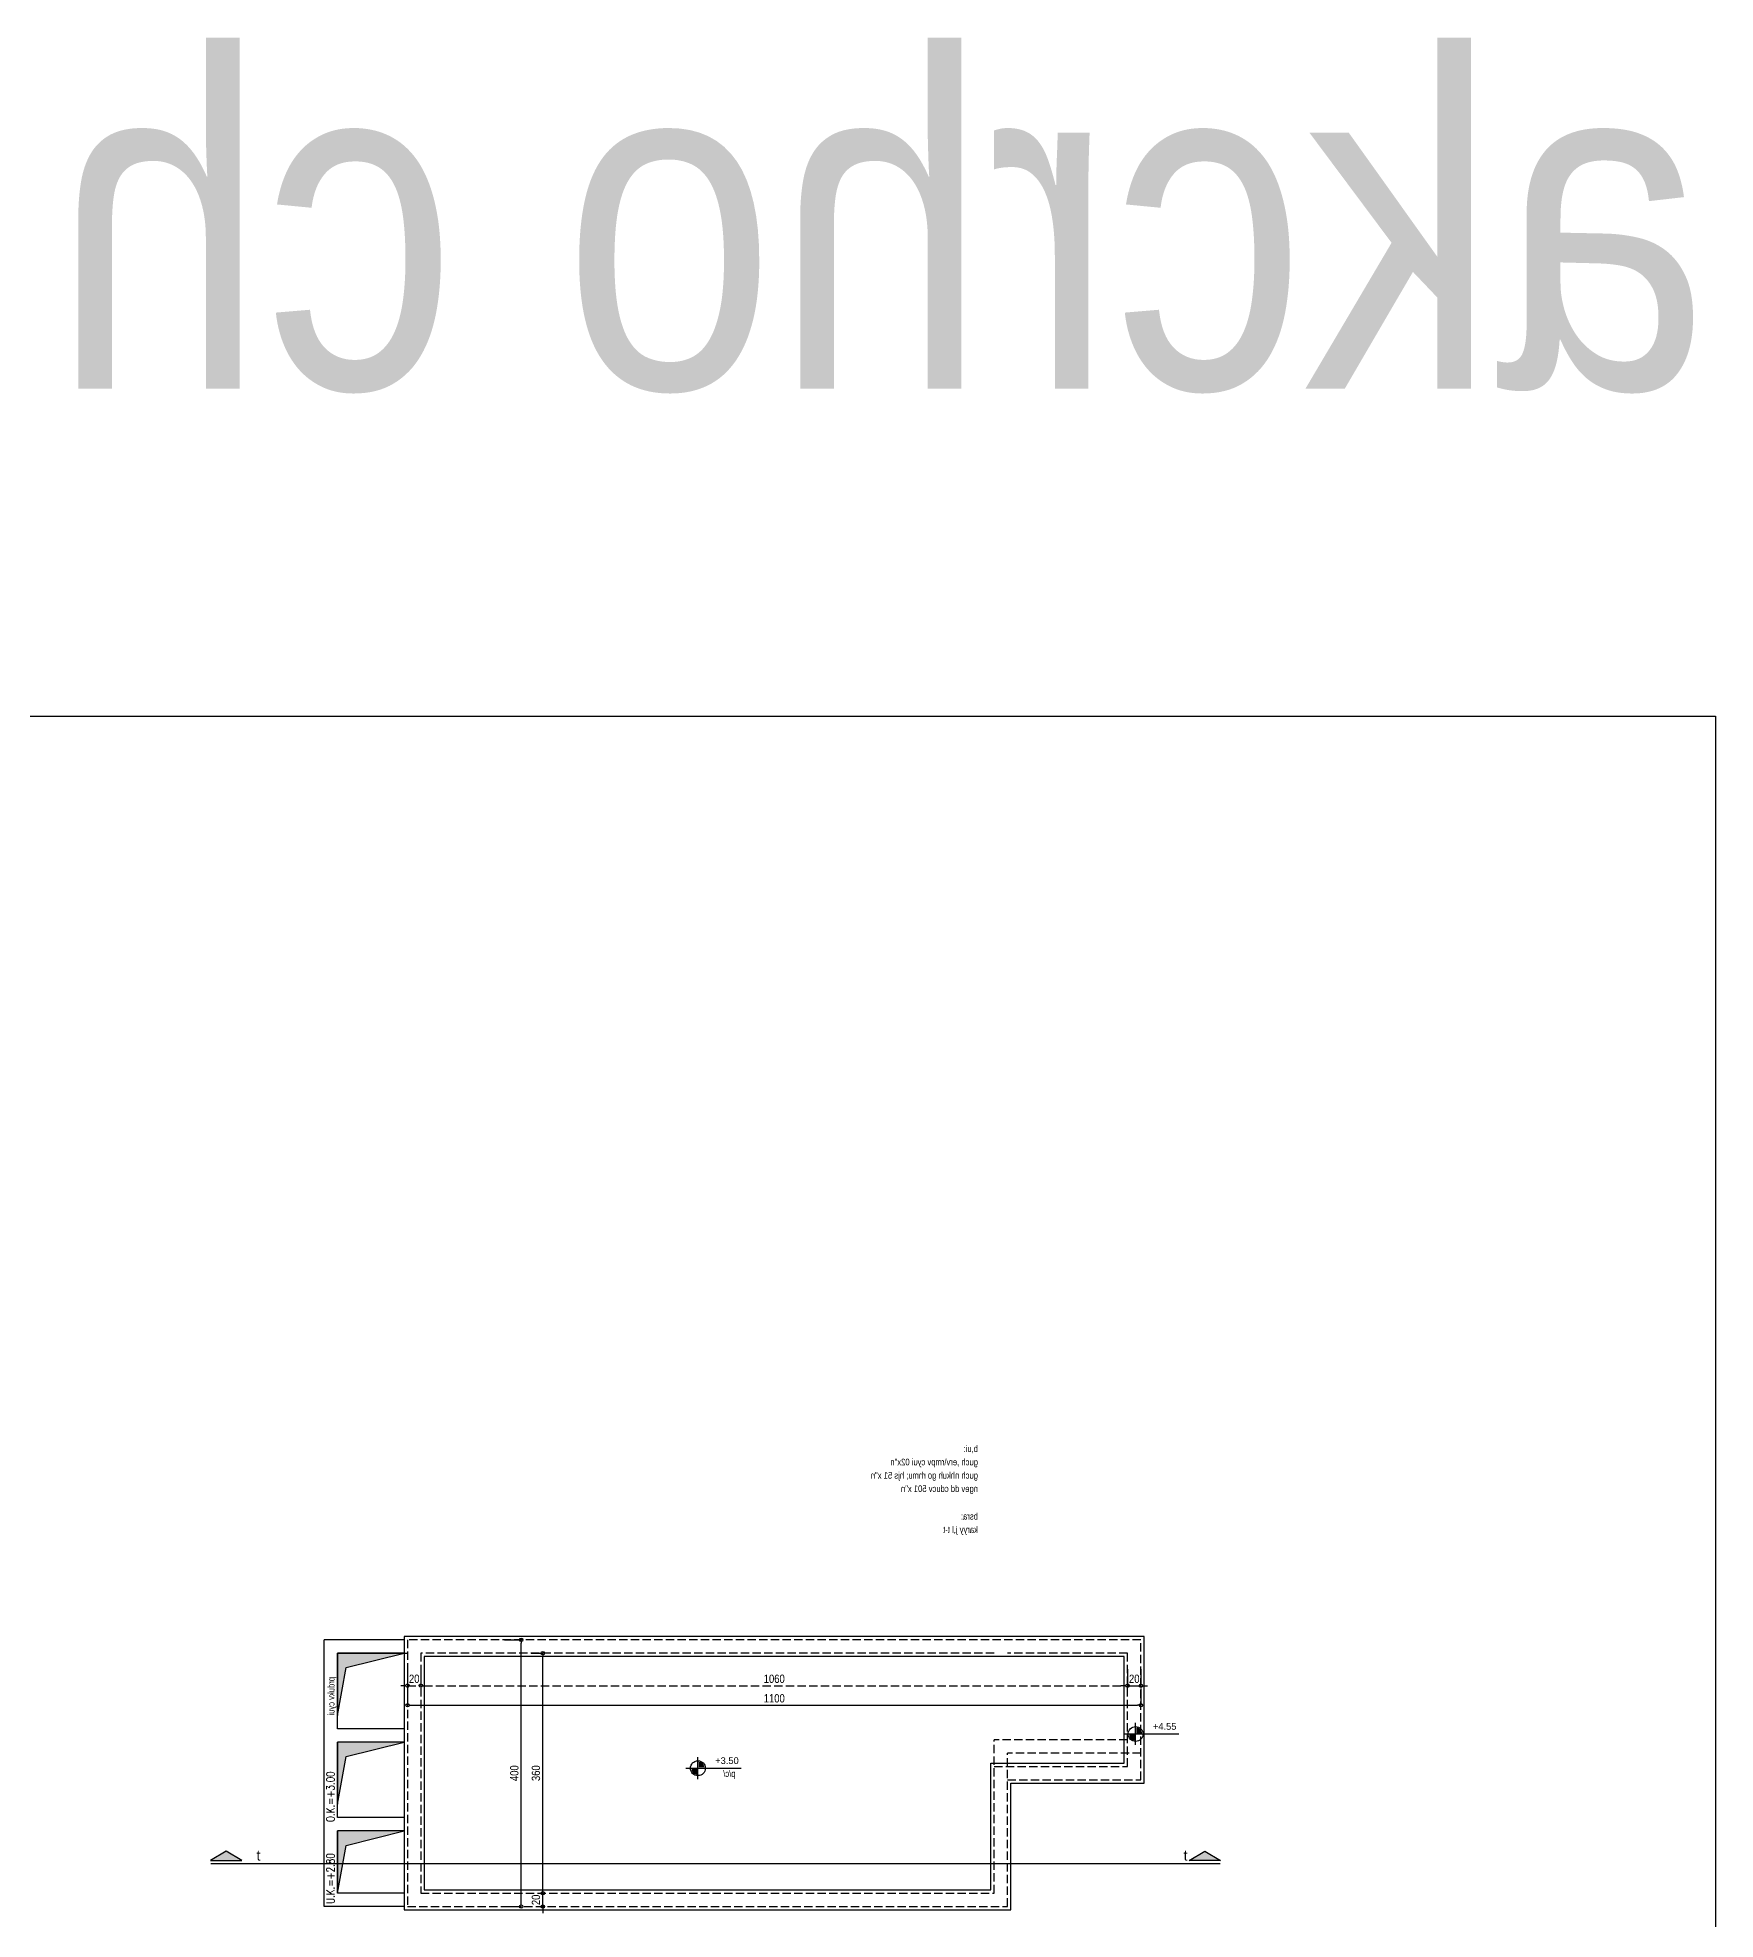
# Model space of a CAD drawing. Header units: millimetres. Extents: x 16987892 to 17014545, y 63475219 to 63484768.
# Drawn here: x 16999499 to 17002015, y 63481946 to 63484768 of the extents above; entities that cross this region are included whole.
import ezdxf

# ---------------------------------------------------------------- set-up
doc = ezdxf.new("R2010")
doc.units = ezdxf.units.MM
doc.header["$LTSCALE"] = 0.01
doc.linetypes.add('HIDDEN', pattern=[3.5, 2.5, -1])
for name, color, linetype in [('DIM 50', 5, 'Continuous'), ('DOOR', 4, 'Continuous'), ('Gray', 252, 'Continuous'), ('HID-2', 1, 'HIDDEN'), ('Symbols', 1, 'Continuous'), ('Text50', 2, 'Continuous'), ('wall', 2, 'Continuous')]:
    doc.layers.add(name, color=color, linetype=linetype)
doc.styles.add('DIM', font='oron_.shx', dxfattribs={"width": 0.85})
doc.styles.add('MIRYL', font='techno_m')
doc.styles.add('mvt-mirym', font='mvt-mirym.shx')
doc.styles.add('ROMANC', font='romanc.shx', dxfattribs={"width": 0.8, "height": 12})
doc.styles.get("Standard").update_dxf_attribs({"font": 'arial.ttf'})
doc.dimstyles.new('RIKI 1_50', dxfattribs={"dimscale": 5, "dimtxt": 2.5, "dimasz": 1, "dimexe": 0.1, "dimexo": 3, "dimgap": 0.8, "dimtad": 1, "dimdec": 1, "dimrnd": 1, "dimdsep": 46, "dimtxsty": 'DIM', "dimblk": 'DOTBLANK', "dimcen": 0.15, "dimdle": 0.1, "dimclrt": 7, "dimadec": 0, "dimazin": 0, "dimtfac": 1, "dimtdec": 1, "dimtix": 1, "dimtmove": 2, "dimatfit": 3, "dimfxl": 5, "dimfxlon": 1, "dimtolj": 1, "dimarcsym": 0})

# ---------------------------------------------------------------- blocks, each defined once
blk = doc.blocks.new('level')
for p, q in [((-36.4, 0), (129.8, 0)), ((0, -33.1), (0, 33.1))]:
    blk.add_line(p, q)
at = {"const_width": 16.9}
for points in [[(-10.7, -2.3, 0.414214), (-2.3, -10.7, -0.579856)], [(2.3, 10.7, -0.414214), (10.7, 2.3, 0.579856)]]:
    blk.add_lwpolyline(points, format="xyb", dxfattribs=at)
blk.add_circle((0, 0), 22.3)
blk.add_attdef('LEVEL', (51.9, 12.6), '', height=20)
blk = doc.blocks.new('_DotBlank')
at = {"color": 0, "linetype": 'ByBlock', "lineweight": -2}
blk.add_line((-0.5, 0), (-1, 0), dxfattribs=at)
blk.add_circle((0, 0), 0.5, dxfattribs=at)
blk = doc.blocks.new('*D497')
at = {"layer": 'DEFPOINTS', "color": 0, "ltscale": 100, "transparency": 16777216}
for p in [(17000053.9, 63482365.6), (17000224.3, 63482365.6), (17000053.9, 63481965.6)]:
    blk.add_point(p, dxfattribs=at)
at = {"layer": 'DIM 50', "color": 0, "lineweight": -2, "ltscale": 100, "transparency": 16777216}
for p, q in [((17000199.3, 63482365.6), (17000224.8, 63482365.6)), ((17000224.3, 63481970.6), (17000224.3, 63482360.6)), ((17000199.3, 63481965.6), (17000224.8, 63481965.6))]:
    blk.add_line(p, q, dxfattribs=at)
at = {"layer": 'DIM 50', "color": 0, "lineweight": -2, "ltscale": 100, "transparency": 16777216, "xscale": 5, "yscale": 5, "zscale": 5}
for p, rotation in [((17000224.3, 63482365.6), 90), ((17000224.3, 63481965.6), 270)]:
    blk.add_blockref('_DotBlank', p, dxfattribs=dict(at, rotation=rotation))
at = {"layer": 'DIM 50', "color": 7, "ltscale": 100, "transparency": 16777216, "insert": (17000214.1, 63482165.6), "char_height": 12.5, "attachment_point": 5, "rotation": 90, "style": 'DIM'}
blk.add_mtext('\\A1;400', dxfattribs=at)
blk = doc.blocks.new('*D498')
at = {"layer": 'DEFPOINTS', "color": 0, "ltscale": 100, "transparency": 16777216}
for p in [(17000256.8, 63481985.6), (17000259.3, 63481985.6), (17000256.8, 63481965.6)]:
    blk.add_point(p, dxfattribs=at)
at = {"layer": 'DIM 50', "color": 0, "lineweight": -2, "ltscale": 100, "transparency": 16777216}
for p, q in [((17000256.8, 63481985.6), (17000256.3, 63481985.6)), ((17000256.8, 63481990.6), (17000256.8, 63481995.6)), ((17000256.8, 63481965.6), (17000256.8, 63481985.6)), ((17000256.8, 63481965.6), (17000257.3, 63481965.6)), ((17000256.8, 63481960.6), (17000256.8, 63481955.6))]:
    blk.add_line(p, q, dxfattribs=at)
at = {"layer": 'DIM 50', "color": 0, "lineweight": -2, "ltscale": 100, "transparency": 16777216, "xscale": 5, "yscale": 5, "zscale": 5}
for p, rotation in [((17000256.8, 63481985.6), 270), ((17000256.8, 63481965.6), 90)]:
    blk.add_blockref('_DotBlank', p, dxfattribs=dict(at, rotation=rotation))
at = {"layer": 'DIM 50', "color": 7, "ltscale": 100, "transparency": 16777216, "insert": (17000246.5, 63481975.6), "char_height": 12.5, "attachment_point": 5, "rotation": 90, "style": 'DIM'}
blk.add_mtext('\\A1;20', dxfattribs=at)
blk = doc.blocks.new('*D499')
at = {"layer": 'DEFPOINTS', "color": 0, "ltscale": 100, "transparency": 16777216}
for p in [(17000224.3, 63482345.6), (17000256.8, 63482345.6), (17000259.3, 63481985.6)]:
    blk.add_point(p, dxfattribs=at)
at = {"layer": 'DIM 50', "color": 0, "lineweight": -2, "ltscale": 100, "transparency": 16777216}
for p, q in [((17000239.3, 63482345.6), (17000257.3, 63482345.6)), ((17000256.8, 63481990.6), (17000256.8, 63482340.6)), ((17000256.8, 63481985.6), (17000256.3, 63481985.6))]:
    blk.add_line(p, q, dxfattribs=at)
at = {"layer": 'DIM 50', "color": 0, "lineweight": -2, "ltscale": 100, "transparency": 16777216, "xscale": 5, "yscale": 5, "zscale": 5}
for p, rotation in [((17000256.8, 63482345.6), 90), ((17000256.8, 63481985.6), 270)]:
    blk.add_blockref('_DotBlank', p, dxfattribs=dict(at, rotation=rotation))
at = {"layer": 'DIM 50', "color": 7, "ltscale": 100, "transparency": 16777216, "insert": (17000246.5, 63482165.6), "char_height": 12.5, "attachment_point": 5, "rotation": 90, "style": 'DIM'}
blk.add_mtext('\\A1;360', dxfattribs=at)
blk = doc.blocks.new('*D500')
at = {"layer": 'DEFPOINTS', "color": 0, "ltscale": 500, "transparency": 16777216}
for p in [(17000053.9, 63482365.6), (17000073.9, 63482345.6), (17000073.9, 63482296.8)]:
    blk.add_point(p, dxfattribs=at)
at = {"layer": 'HID-2', "color": 0, "lineweight": -2, "ltscale": 500, "transparency": 16777216}
for p, q in [((17000053.9, 63482321.8), (17000053.9, 63482296.3)), ((17000073.9, 63482321.8), (17000073.9, 63482296.3)), ((17000048.9, 63482296.8), (17000043.9, 63482296.8)), ((17000053.9, 63482296.8), (17000073.9, 63482296.8)), ((17000078.9, 63482296.8), (17000083.9, 63482296.8))]:
    blk.add_line(p, q, dxfattribs=at)
at = {"layer": 'HID-2', "color": 0, "lineweight": -2, "ltscale": 500, "transparency": 16777216, "xscale": 5, "yscale": 5, "zscale": 5}
blk.add_blockref('_DotBlank', (17000053.9, 63482296.8), dxfattribs=at)
at = {"layer": 'HID-2', "color": 0, "lineweight": -2, "ltscale": 500, "transparency": 16777216, "xscale": 5, "yscale": 5, "zscale": 5, "rotation": 180}
blk.add_blockref('_DotBlank', (17000073.9, 63482296.8), dxfattribs=at)
at = {"layer": 'HID-2', "color": 7, "ltscale": 500, "transparency": 16777216, "insert": (17000063.9, 63482307.1), "char_height": 12.5, "attachment_point": 5, "style": 'DIM'}
blk.add_mtext('\\A1;20', dxfattribs=at)
blk = doc.blocks.new('*D501')
at = {"layer": 'DEFPOINTS', "color": 0, "ltscale": 500, "transparency": 16777216}
for p in [(17000073.9, 63482345.6), (17001133.9, 63482345.6), (17001133.9, 63482296.8)]:
    blk.add_point(p, dxfattribs=at)
at = {"layer": 'HID-2', "color": 0, "lineweight": -2, "ltscale": 500, "transparency": 16777216}
for p, q in [((17000073.9, 63482321.8), (17000073.9, 63482296.3)), ((17001133.9, 63482321.8), (17001133.9, 63482296.3)), ((17000078.9, 63482296.8), (17001128.9, 63482296.8))]:
    blk.add_line(p, q, dxfattribs=at)
at = {"layer": 'HID-2', "color": 0, "lineweight": -2, "ltscale": 500, "transparency": 16777216, "xscale": 5, "yscale": 5, "zscale": 5, "rotation": 180}
blk.add_blockref('_DotBlank', (17000073.9, 63482296.8), dxfattribs=at)
at = {"layer": 'HID-2', "color": 0, "lineweight": -2, "ltscale": 500, "transparency": 16777216, "xscale": 5, "yscale": 5, "zscale": 5}
blk.add_blockref('_DotBlank', (17001133.9, 63482296.8), dxfattribs=at)
at = {"layer": 'HID-2', "color": 7, "ltscale": 500, "transparency": 16777216, "insert": (17000603.9, 63482307.1), "char_height": 12.5, "attachment_point": 5, "style": 'DIM'}
blk.add_mtext('\\A1;1060', dxfattribs=at)
blk = doc.blocks.new('*D502')
at = {"layer": 'DEFPOINTS', "color": 0, "ltscale": 100, "transparency": 16777216}
for p in [(17001153.9, 63482365.6), (17001133.9, 63482345.6), (17001153.9, 63482296.8)]:
    blk.add_point(p, dxfattribs=at)
at = {"layer": 'DIM 50', "color": 0, "lineweight": -2, "ltscale": 100, "transparency": 16777216}
for p, q in [((17001133.9, 63482321.8), (17001133.9, 63482296.3)), ((17001153.9, 63482321.8), (17001153.9, 63482296.3)), ((17001128.9, 63482296.8), (17001123.9, 63482296.8)), ((17001133.9, 63482296.8), (17001153.9, 63482296.8)), ((17001158.9, 63482296.8), (17001163.9, 63482296.8))]:
    blk.add_line(p, q, dxfattribs=at)
at = {"layer": 'DIM 50', "color": 0, "lineweight": -2, "ltscale": 100, "transparency": 16777216, "xscale": 5, "yscale": 5, "zscale": 5}
blk.add_blockref('_DotBlank', (17001133.9, 63482296.8), dxfattribs=at)
at = {"layer": 'DIM 50', "color": 0, "lineweight": -2, "ltscale": 100, "transparency": 16777216, "xscale": 5, "yscale": 5, "zscale": 5, "rotation": 180}
blk.add_blockref('_DotBlank', (17001153.9, 63482296.8), dxfattribs=at)
at = {"layer": 'DIM 50', "color": 7, "ltscale": 100, "transparency": 16777216, "insert": (17001143.9, 63482307.1), "char_height": 12.5, "attachment_point": 5, "style": 'DIM'}
blk.add_mtext('\\A1;20', dxfattribs=at)
blk = doc.blocks.new('*D503')
at = {"layer": 'DEFPOINTS', "color": 0, "ltscale": 100, "transparency": 16777216}
for p in [(17000053.9, 63482365.6), (17001153.9, 63482365.6), (17001153.9, 63482267.5)]:
    blk.add_point(p, dxfattribs=at)
at = {"layer": 'DIM 50', "color": 0, "lineweight": -2, "ltscale": 100, "transparency": 16777216}
for p, q in [((17000053.9, 63482292.5), (17000053.9, 63482267)), ((17001153.9, 63482292.5), (17001153.9, 63482267)), ((17000058.9, 63482267.5), (17001148.9, 63482267.5))]:
    blk.add_line(p, q, dxfattribs=at)
at = {"layer": 'DIM 50', "color": 0, "lineweight": -2, "ltscale": 100, "transparency": 16777216, "xscale": 5, "yscale": 5, "zscale": 5, "rotation": 180}
blk.add_blockref('_DotBlank', (17000053.9, 63482267.5), dxfattribs=at)
at = {"layer": 'DIM 50', "color": 0, "lineweight": -2, "ltscale": 100, "transparency": 16777216, "xscale": 5, "yscale": 5, "zscale": 5}
blk.add_blockref('_DotBlank', (17001153.9, 63482267.5), dxfattribs=at)
at = {"layer": 'DIM 50', "color": 7, "ltscale": 100, "transparency": 16777216, "insert": (17000603.9, 63482277.8), "char_height": 12.5, "attachment_point": 5, "style": 'DIM'}
blk.add_mtext('\\A1;1100', dxfattribs=at)
blk = doc.blocks.new('sec')
h = blk.add_hatch(color=256)
h.dxf.hatch_style = 1
h.paths.add_polyline_path([(1000, 50), (750, 200), (500, 50)])
for p, q in [((500, 50), (750, 200)), ((1000, 50), (500, 50)), ((750, 200), (1000, 50))]:
    blk.add_line(p, q)
at = {"const_width": 20}
blk.add_lwpolyline([(0, 0), (1000, 0)], dxfattribs=at)

msp = doc.modelspace()

# ---------------------------------------------------------------- hatches: boundary and pattern name
at = {"layer": 'Gray', "ltscale": 100}
h = msp.add_hatch(color=256, dxfattribs=at)
h.dxf.hatch_style = 1
h.paths.add_polyline_path([(16999948.88, 63482252.27), (16999961.97, 63482323.92), (17000048.88, 63482345.61), (16999948.88, 63482345.61)])
h = msp.add_hatch(color=256, dxfattribs=at)
h.dxf.hatch_style = 1
h.paths.add_polyline_path([(16999948.88, 63482118.94), (16999961.97, 63482190.59), (17000048.88, 63482212.27), (16999948.88, 63482212.27)])
h = msp.add_hatch(color=256, dxfattribs=at)
h.dxf.hatch_style = 1
h.paths.add_polyline_path([(16999948.88, 63481985.61), (16999961.97, 63482057.26), (17000048.88, 63482078.94), (16999948.88, 63482078.94)])

# ---------------------------------------------------------------- linework, layer by layer
at = {"layer": 'DOOR', "ltscale": 100}
for p, q in [((16999928.88, 63481965.61), (16999928.88, 63482365.61)), ((17000048.88, 63482365.61), (16999928.88, 63482365.61)), ((16999948.88, 63482345.61), (17000053.88, 63482345.61)), ((16999948.88, 63482232.27), (16999948.88, 63482345.61)), ((17000048.88, 63482232.27), (16999948.88, 63482232.27)), ((16999948.88, 63482098.94), (16999948.88, 63482212.27)), ((17000048.88, 63482212.27), (16999948.88, 63482212.27)), ((17000048.88, 63482098.94), (16999948.88, 63482098.94)), ((16999948.88, 63481985.61), (16999948.88, 63482078.94)), ((17000048.88, 63482078.94), (16999948.88, 63482078.94)), ((17000048.88, 63481985.61), (16999948.88, 63481985.61)), ((17000048.88, 63481965.61), (16999928.88, 63481965.61))]:
    msp.add_line(p, q, dxfattribs=at)
for points in [[(16999948.88, 63482252.27), (16999961.97, 63482323.92), (17000048.88, 63482345.61), (16999948.88, 63482345.61)], [(16999948.88, 63482118.94), (16999961.97, 63482190.59), (17000048.88, 63482212.27), (16999948.88, 63482212.27)], [(16999948.88, 63481985.61), (16999961.97, 63482057.26), (17000048.88, 63482078.94), (16999948.88, 63482078.94)]]:
    msp.add_lwpolyline(points, close=True, dxfattribs=at)
at = {"layer": 'DOOR'}
msp.add_point((16999948.88, 63482192.27), dxfattribs=at)
at = {"layer": 'HID-2', "ltscale": 500}
for p, q in [((17000053.88, 63482365.61), (17000053.88, 63481965.61)), ((17001153.88, 63482365.61), (17000053.88, 63482365.61)), ((17001153.88, 63482155.61), (17001153.88, 63482365.61)), ((17000073.88, 63482345.61), (17000073.88, 63481985.61)), ((17000933.88, 63482345.61), (17000073.88, 63482345.61)), ((17001133.88, 63482345.61), (17000953.88, 63482345.61)), ((17001133.88, 63482175.61), (17001133.88, 63482345.61)), ((17000933.88, 63481985.61), (17000933.88, 63482215.61)), ((17001133.88, 63482215.61), (17000933.88, 63482215.61)), ((17000953.88, 63481965.61), (17000953.88, 63482195.61)), ((17001153.88, 63482195.61), (17000953.88, 63482195.61)), ((17000933.88, 63482175.61), (17001133.88, 63482175.61)), ((17000953.88, 63482155.61), (17001153.88, 63482155.61)), ((17000073.88, 63481985.61), (17000933.88, 63481985.61)), ((17000053.88, 63481965.61), (17000953.88, 63481965.61))]:
    msp.add_line(p, q, dxfattribs=at)
at = {"layer": 'Symbols', "ltscale": 100}
msp.add_line((17001179.46, 63482029.83), (16999852.29, 63482029.83), dxfattribs=at)
at = {"layer": 'wall', "ltscale": 100}
for p, q in [((17000048.88, 63482370.61), (17000048.88, 63481960.61)), ((17001158.88, 63482370.61), (17000048.88, 63482370.61)), ((17001158.88, 63482150.61), (17001158.88, 63482370.61)), ((17000078.88, 63482340.61), (17000078.88, 63481990.61)), ((17001128.88, 63482340.61), (17000078.88, 63482340.61)), ((17001128.88, 63482180.61), (17001128.88, 63482340.61)), ((17000928.88, 63481990.61), (17000928.88, 63482180.61)), ((17000928.88, 63482180.61), (17001128.88, 63482180.61)), ((17000958.88, 63481960.61), (17000958.88, 63482150.61)), ((17000958.88, 63482150.61), (17001158.88, 63482150.61)), ((17000078.88, 63481990.61), (17000928.88, 63481990.61)), ((17000048.88, 63481960.61), (17000958.88, 63481960.61))]:
    msp.add_line(p, q, dxfattribs=at)
msp.add_lwpolyline([(16992892.94, 63479455.8), (16987892.31, 63479455.8), (16987892.31, 63483750.93), (17002015.49, 63483750.93), (17002015.49, 63479455.8)], dxfattribs=at)

# ---------------------------------------------------------------- block references
at = {"layer": 'Symbols', "xscale": -0.09375, "yscale": 0.09375, "zscale": 0.09375, "rotation": 359.9999999999438}
msp.add_blockref('sec', (16999852.29, 63482029.83), dxfattribs=at)
at = {"layer": 'Symbols', "xscale": 0.09375, "yscale": 0.09375, "zscale": 0.09375}
msp.add_blockref('sec', (17001179.46, 63482029.83), dxfattribs=at)
at = {"layer": 'Text50', "xscale": 0.4999999999999999, "yscale": 0.4999999999999999, "zscale": 0.4999999999999999}
for p, values in [((17001145.86, 63482224.44), {'LEVEL': '+4.55'}), ((17000489.37, 63482173.09), {'LEVEL': '+3.50'})]:
    msp.add_blockref('level', p, dxfattribs=at).add_auto_attribs(values)

# ---------------------------------------------------------------- texts
at = {"layer": 'Symbols', "style": 'mvt-mirym'}
for p in [(16999827.39, 63482034.51), (17001217.9, 63482034.51)]:
    msp.add_text('t', height=15.62, dxfattribs=at).set_placement(p)
at = {"layer": 'Text50', "style": 'MIRYL', "text_generation_flag": 2}
for s, height, rotation, p in [('akcrho chmhr, j,l', 500, 360, (17002006.22, 63484241.69)), ('b,ui:', 10, 360, (17000909.44, 63482647.28)), ('guch nhkuh go rhmu; hjs 51 x"n', 10, 360, (17000909.44, 63482607.28)), ('guch ,erv\\rmpv cyui 02x"n', 10, 360, (17000909.44, 63482627.28)), ('ngev dd cducv 501 x"n', 10, 360, (17000909.44, 63482587.28)), ('karyy j,l t-t', 10, 360, (17000909.44, 63482525.92)), ('bsra:', 10, 360, (17000909.44, 63482545.92)), ('prdukv cyui', 10, 90, (16999944.29, 63482309.9)), ('p/c/', 10, 360, (17000545.84, 63482159.97))]:
    msp.add_text(s, height=height, rotation=rotation, dxfattribs=at).set_placement(p)
at = {"layer": 'Text50', "style": 'ROMANC', "width": 0.8}
for s, p in [('O.K.=+3.00', (16999944.29, 63482092.24)), ('U.K.=+2.80', (16999944.29, 63481969.47))]:
    msp.add_text(s, height=12, rotation=90, dxfattribs=at).set_placement(p)

# ---------------------------------------------------------------- dimensions: what is measured, and where the dimension line sits
at = {"layer": 'DIM 50', "ltscale": 100}
for base, p1, picture, middle in [((17001153.88, 63482267.54), (17000053.88, 63482365.61), '*D503', (17000603.88, 63482277.79)), ((17001153.88, 63482296.8), (17001133.88, 63482345.61), '*D502', (17001143.88, 63482307.05))]:
    dim = msp.add_linear_dim(base=base, p1=p1, p2=(17001153.88, 63482365.61), dimstyle='RIKI 1_50', dxfattribs=at)
    dim.commit()
    dim.dimension.update_dxf_attribs({"geometry": picture, "text_midpoint": middle})
for base, p1, p2, picture, middle in [((17000224.34, 63482365.61), (17000053.88, 63481965.61), (17000053.88, 63482365.61), '*D497', (17000214.09, 63482165.61)), ((17000256.79, 63482345.61), (17000259.29, 63481985.61), (17000224.34, 63482345.61), '*D499', (17000246.54, 63482165.61)), ((17000256.79, 63481985.61), (17000256.79, 63481965.61), (17000259.29, 63481985.61), '*D498', (17000246.54, 63481975.61))]:
    dim = msp.add_linear_dim(base=base, p1=p1, p2=p2, angle=90, dimstyle='RIKI 1_50', dxfattribs=at)
    dim.commit()
    dim.dimension.update_dxf_attribs({"geometry": picture, "text_midpoint": middle})
at = {"layer": 'HID-2', "ltscale": 500}
for base, p1, p2, picture, middle in [((17000073.88, 63482296.8), (17000053.88, 63482365.61), (17000073.88, 63482345.61), '*D500', (17000063.88, 63482307.05)), ((17001133.88, 63482296.8), (17000073.88, 63482345.61), (17001133.88, 63482345.61), '*D501', (17000603.88, 63482307.05))]:
    dim = msp.add_linear_dim(base=base, p1=p1, p2=p2, dimstyle='RIKI 1_50', dxfattribs=at)
    dim.commit()
    dim.dimension.update_dxf_attribs({"geometry": picture, "text_midpoint": middle})

doc.saveas('drawing.dxf')
